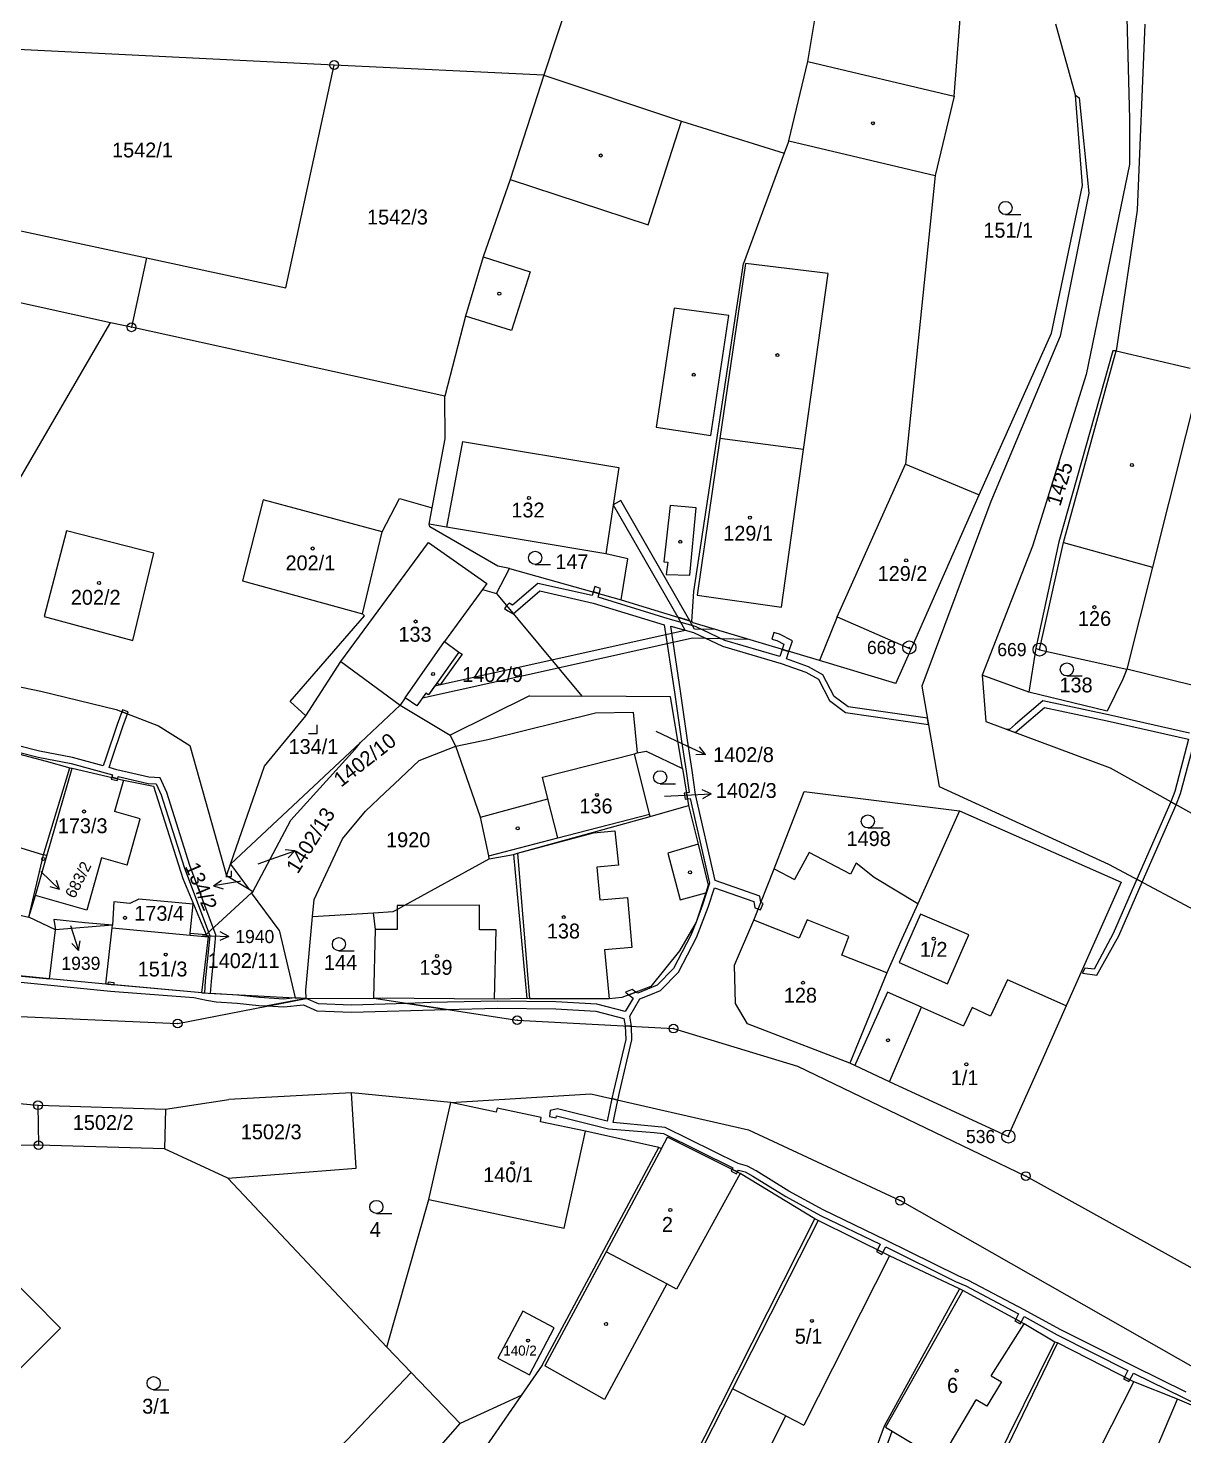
# Model space of a CAD drawing. Extents: x -820725 to -814908, y -1038210 to -1035296.
# Drawn here: x -817843 to -817710.8, y -1036977.1 to -1036816.1 of the extents above; entities that cross this region are included whole.
import ezdxf
from ezdxf.enums import TextEntityAlignment as Align

# ---------------------------------------------------------------- set-up
doc = ezdxf.new("R2010")
doc.units = 0
doc.header["$MEASUREMENT"] = 0
doc.linetypes.add('0_051C', pattern=[0])
for name, color, linetype in [('101', 1, 'CONTINUOUS'), ('1016', 1, 'CONTINUOUS'), ('1029', 1, 'CONTINUOUS'), ('105', 1, 'CONTINUOUS'), ('18', 1, 'CONTINUOUS'), ('21800', 1, 'CONTINUOUS'), ('21900', 1, 'CONTINUOUS'), ('21999', 1, 'CONTINUOUS'), ('23700', 1, 'CONTINUOUS'), ('304', 1, 'CONTINUOUS'), ('319', 1, 'CONTINUOUS'), ('402', 1, 'CONTINUOUS'), ('404', 1, 'CONTINUOUS')]:
    doc.layers.add(name, color=color, linetype=linetype)

# ---------------------------------------------------------------- blocks, each defined once
blk = doc.blocks.new('4_02$0')
at = {"layer": '404', "color": 255, "linetype": 'Continuous'}
blk.add_circle((-0.01, 0), 0.175, dxfattribs=at)
blk = doc.blocks.new('1029$1')
at = {"layer": '1029', "color": 6, "linetype": 'Continuous'}
for p, q in [((0, 3), (-0.5, 2)), ((0, 0), (0, 3)), ((0, 3), (0.5, 2))]:
    blk.add_line(p, q, dxfattribs=at)
blk = doc.blocks.new('3_04$3')
at = {"layer": '304', "color": 255, "linetype": 'Continuous'}
blk.add_line((0.01, 0), (1.76, 0), dxfattribs=at)
blk.add_circle((0.01, 0.75), 0.75, dxfattribs=at)
blk = doc.blocks.new('3_19$11')
at = {"layer": '319', "color": 255, "linetype": 'Continuous'}
for p, q in [((-1, 0), (0, 0)), ((0, 0), (0, 1))]:
    blk.add_line(p, q, dxfattribs=at)
blk = doc.blocks.new('1_01$12')
at = {"layer": '101', "color": 3, "linetype": 'Continuous'}
for radius in [0.75, 0.03]:
    blk.add_circle((0, 0), radius, dxfattribs=at)
blk = doc.blocks.new('1_05$13')
at = {"layer": '105', "color": 3, "linetype": 'Continuous'}
for radius in [0.5, 0.0303]:
    blk.add_circle((0, 0), radius, dxfattribs=at)

msp = doc.modelspace()

# ---------------------------------------------------------------- linework, layer by layer
at = {"layer": '1029', "color": 255, "linetype": 'Continuous'}
for p, q in [((-817771.25, -1036896.53), (-817768.28, -1036897.92)), ((-817770.26, -1036903.95), (-817767.91, -1036903.84)), ((-817816.74, -1036911.67), (-817815.36, -1036911.19)), ((-817818.76, -1036913.67), (-817818.87, -1036913.69))]:
    msp.add_line(p, q, dxfattribs=at)
at = {"layer": '21800', "color": 255, "linetype": 'Continuous'}
for p, q in [((-817772.1, -1036838.6), (-817768.3, -1036826.74)), ((-817756.02, -1036829.01), (-817739.27, -1036832.97)), ((-817787.9, -1036833.42), (-817772.1, -1036838.6)), ((-817790.98, -1036842.27), (-817785.61, -1036843.97)), ((-817760.97, -1036843.02), (-817763.9, -1036863.03)), ((-817751.53, -1036844.16), (-817760.97, -1036843.02)), ((-817785.61, -1036843.97), (-817787.74, -1036850.68)), ((-817754.35, -1036864.29), (-817751.53, -1036844.16)), ((-817787.74, -1036850.68), (-817793, -1036849.06)), ((-817769.13, -1036848.13), (-817771.19, -1036861.76)), ((-817762.9, -1036848.97), (-817769.13, -1036848.13)), ((-817764.93, -1036862.71), (-817762.9, -1036848.97)), ((-817724.62, -1036874.92), (-817718.58, -1036853)), ((-817708.78, -1036855.29), (-817714.43, -1036877.76)), ((-817771.19, -1036861.76), (-817764.93, -1036862.71)), ((-817793.36, -1036863.4), (-817795.18, -1036873.18)), ((-817793.36, -1036863.4), (-817775.48, -1036866.36)), ((-817763.9, -1036863.03), (-817766.53, -1036880.97)), ((-817754.35, -1036864.29), (-817763.9, -1036863.03)), ((-817756.88, -1036882.32), (-817754.35, -1036864.29)), ((-817775.48, -1036866.36), (-817776.96, -1036876.24)), ((-817816.17, -1036870.07), (-817818.52, -1036879.32)), ((-817802.56, -1036873.71), (-817816.17, -1036870.07)), ((-817769.6, -1036870.7), (-817770.34, -1036877.15)), ((-817766.62, -1036870.98), (-817769.6, -1036870.7)), ((-817767.34, -1036878.67), (-817766.62, -1036870.98)), ((-817807.29, -1036888.55), (-817797.24, -1036874.94)), ((-817797.24, -1036874.94), (-817790.57, -1036879.63)), ((-817727.36, -1036887.21), (-817724.62, -1036874.92)), ((-817724.62, -1036874.92), (-817714.43, -1036877.76)), ((-817770.34, -1036877.15), (-817769.88, -1036877.2)), ((-817769.88, -1036877.2), (-817770.04, -1036878.59)), ((-817770.04, -1036878.59), (-817767.34, -1036878.67)), ((-817714.43, -1036877.76), (-817717.37, -1036889.43)), ((-817818.52, -1036879.32), (-817804.79, -1036883.08)), ((-817790.57, -1036879.63), (-817791.08, -1036880.32)), ((-817766.53, -1036880.97), (-817756.88, -1036882.32)), ((-817750.49, -1036883.45), (-817742.04, -1036887.15)), ((-817799.91, -1036892.7), (-817795.4, -1036886.27)), ((-817793.76, -1036887.46), (-817796.3, -1036891.03)), ((-817784.22, -1036901.77), (-817773.69, -1036899.09)), ((-817840.91, -1036910.78), (-817838.02, -1036900.76)), ((-817832.14, -1036902.1), (-817833.16, -1036905.71)), ((-817783.59, -1036904.24), (-817784.22, -1036901.77)), ((-817791.29, -1036906.33), (-817783.59, -1036904.24)), ((-817782.45, -1036908.71), (-817783.59, -1036904.24)), ((-817830.25, -1036906.52), (-817833.16, -1036905.71)), ((-817831.71, -1036911.82), (-817830.25, -1036906.52)), ((-817782.45, -1036908.71), (-817771.95, -1036905.99)), ((-817790.35, -1036910.76), (-817782.45, -1036908.71)), ((-817787.05, -1036910.45), (-817778.36, -1036908.15)), ((-817778.36, -1036908.15), (-817775.92, -1036907.92)), ((-817775.92, -1036907.92), (-817775.52, -1036911.85)), ((-817787.05, -1036910.45), (-817785.69, -1036927.14)), ((-817766.38, -1036909.45), (-817769.85, -1036910.45)), ((-817769.85, -1036910.45), (-817768.45, -1036915.79)), ((-817834.64, -1036911.01), (-817836.32, -1036916.98)), ((-817831.71, -1036911.82), (-817834.64, -1036911.01)), ((-817775.52, -1036911.85), (-817777.99, -1036912.08)), ((-817777.99, -1036912.08), (-817777.64, -1036915.82)), ((-817836.32, -1036916.98), (-817842.22, -1036915.32)), ((-817777.64, -1036915.82), (-817774.5, -1036915.53)), ((-817774.5, -1036915.53), (-817773.99, -1036921.24)), ((-817768.45, -1036915.79), (-817765.53, -1036915.02)), ((-817800.84, -1036916.46), (-817800.84, -1036916.9)), ((-817800.04, -1036916.46), (-817800.84, -1036916.46)), ((-817800.84, -1036916.9), (-817800.84, -1036919.21)), ((-817791.4, -1036916.43), (-817800.04, -1036916.46)), ((-817791.4, -1036919.23), (-817791.4, -1036916.43)), ((-817754.85, -1036920.18), (-817760.03, -1036918.14)), ((-817753.94, -1036918.1), (-817754.85, -1036920.18)), ((-817749.15, -1036919.98), (-817753.94, -1036918.1)), ((-817834.15, -1036925.44), (-817833.42, -1036919.01)), ((-817800.84, -1036919.21), (-817803.32, -1036919.21)), ((-817789.52, -1036919.23), (-817791.4, -1036919.23)), ((-817789.69, -1036927.15), (-817789.52, -1036919.23)), ((-817749.96, -1036922.12), (-817749.15, -1036919.98)), ((-817773.99, -1036921.24), (-817777.11, -1036921.53)), ((-817777.11, -1036921.53), (-817776.58, -1036927.14)), ((-817744.83, -1036924.14), (-817749.96, -1036922.12)), ((-817731.01, -1036924.94), (-817732.94, -1036929.11)), ((-817724.3, -1036927.92), (-817731.01, -1036924.94)), ((-817744.74, -1036926.35), (-817748.38, -1036934.57)), ((-817740.83, -1036928.08), (-817744.74, -1036926.35)), ((-817744.49, -1036936.62), (-817740.83, -1036928.08)), ((-817740.83, -1036928.08), (-817736.04, -1036930.22)), ((-817735.07, -1036928.12), (-817736.04, -1036930.22)), ((-817732.94, -1036929.11), (-817735.07, -1036928.12)), ((-817748.38, -1036934.57), (-817748.47, -1036934.77)), ((-817781.71, -1036953.36), (-817779.3, -1036942.27)), ((-817770.61, -1036944.23), (-817776.94, -1036956.05)), ((-817761.58, -1036947.09), (-817768.87, -1036960.32)), ((-817797.19, -1036950.09), (-817781.71, -1036953.36)), ((-817752.68, -1036952.48), (-817762.47, -1036971.74)), ((-817776.94, -1036956.05), (-817783.93, -1036969.09)), ((-817769.97, -1036959.72), (-817776.94, -1036956.05)), ((-817744.52, -1036956.52), (-817754.29, -1036975.87)), ((-817769.97, -1036959.72), (-817777.11, -1036972.94)), ((-817768.87, -1036960.32), (-817769.97, -1036959.72)), ((-817736.12, -1036960.48), (-817744.95, -1036976.11)), ((-817732.87, -1036970.23), (-817729.12, -1036964.28)), ((-817725.3, -1036966.46), (-817733.73, -1036983.93)), ((-817777.11, -1036972.94), (-817783.93, -1036969.09)), ((-817732.87, -1036970.23), (-817731.7, -1036970.95)), ((-817762.47, -1036971.74), (-817767.31, -1036981.25)), ((-817756.37, -1036974.82), (-817762.47, -1036971.74)), ((-817731.7, -1036970.95), (-817733.38, -1036973.72)), ((-817720.35, -1036978.35), (-817716.55, -1036970.94)), ((-817738.69, -1036979.89), (-817734.59, -1036972.99)), ((-817733.38, -1036973.72), (-817734.59, -1036972.99)), ((-817761.27, -1036984.48), (-817756.37, -1036974.82)), ((-817756.37, -1036974.82), (-817754.29, -1036975.87)), ((-817749.86, -1036991.77), (-817744.19, -1036976.57)), ((-817744.95, -1036976.11), (-817744.19, -1036976.57)), ((-817744.19, -1036976.57), (-817738.69, -1036979.89))]:
    msp.add_line(p, q, dxfattribs=at)
at = {"layer": '21900', "color": 3, "linetype": 'Continuous'}
for p, q in [((-817765.24, -1036764.76), (-817784.07, -1036821.5)), ((-817737.12, -1036823.89), (-817735.41, -1036802.05)), ((-817753.87, -1036819.93), (-817751.72, -1036807.37)), ((-817723.23, -1036823.76), (-817725.49, -1036815.64)), ((-817717.36, -1036814.91), (-817717.06, -1036826.49)), ((-817715.28, -1036815.66), (-817716.17, -1036836.93)), ((-817808.05, -1036820.32), (-817848.52, -1036818.33)), ((-817813.57, -1036845.82), (-817808.05, -1036820.32)), ((-817784.07, -1036821.5), (-817808.05, -1036820.32)), ((-817756.02, -1036829.01), (-817753.87, -1036819.93)), ((-817753.87, -1036819.93), (-817737.12, -1036823.89)), ((-817784.07, -1036821.5), (-817787.9, -1036833.42)), ((-817784.07, -1036821.5), (-817768.3, -1036826.74)), ((-817722.44, -1036834.11), (-817723.23, -1036823.76)), ((-817723.23, -1036823.76), (-817722.82, -1036824.07)), ((-817737.12, -1036823.89), (-817739.27, -1036832.97)), ((-817722.82, -1036824.07), (-817721.7, -1036834.97)), ((-817768.3, -1036826.74), (-817756.54, -1036830.42)), ((-817717.06, -1036826.49), (-817717.05, -1036831.69)), ((-817756.02, -1036829.01), (-817756.54, -1036830.42)), ((-817756.54, -1036830.42), (-817761.2, -1036843.03)), ((-817717.05, -1036831.69), (-817722, -1036855.73)), ((-817787.9, -1036833.42), (-817790.98, -1036842.27)), ((-817739.27, -1036832.97), (-817742.68, -1036865.99)), ((-817725.97, -1036851), (-817722.44, -1036834.11)), ((-817721.7, -1036834.97), (-817724.98, -1036851.35)), ((-817716.17, -1036836.93), (-817718.58, -1036853)), ((-817847.02, -1036838.6), (-817829.49, -1036842.39)), ((-817829.49, -1036842.39), (-817831.22, -1036850.32)), ((-817829.49, -1036842.39), (-817813.57, -1036845.82)), ((-817790.98, -1036842.27), (-817793, -1036849.06)), ((-817766.88, -1036880.55), (-817761.2, -1036843.03)), ((-817833.63, -1036849.79), (-817848.29, -1036846.57)), ((-817793, -1036849.06), (-817795.37, -1036858.2)), ((-817856.36, -1036888.84), (-817833.71, -1036849.92)), ((-817833.71, -1036849.92), (-817833.63, -1036849.79)), ((-817831.22, -1036850.32), (-817833.63, -1036849.79)), ((-817795.37, -1036858.2), (-817831.22, -1036850.32)), ((-817734.24, -1036869.47), (-817725.97, -1036851)), ((-817724.98, -1036851.35), (-817732.9, -1036870.26)), ((-817718.96, -1036853), (-817725.13, -1036874.84)), ((-817718.58, -1036853), (-817718.96, -1036853)), ((-817718.58, -1036853), (-817710.12, -1036854.98)), ((-817722, -1036855.73), (-817728.15, -1036875.36)), ((-817795.33, -1036863.08), (-817795.37, -1036858.2)), ((-817796.82, -1036870.97), (-817795.33, -1036863.08)), ((-817750.49, -1036883.45), (-817742.68, -1036865.99)), ((-817742.68, -1036865.99), (-817734.24, -1036869.47)), ((-817802.56, -1036873.71), (-817800.57, -1036869.89)), ((-817800.57, -1036869.89), (-817796.82, -1036870.97)), ((-817742.04, -1036887.15), (-817734.24, -1036869.47)), ((-817732.9, -1036870.26), (-817740.8, -1036891.37)), ((-817797.16, -1036872.85), (-817796.82, -1036870.97)), ((-817838.66, -1036873.61), (-817841.23, -1036883.4)), ((-817828.68, -1036876.16), (-817838.66, -1036873.61)), ((-817804.79, -1036883.08), (-817802.56, -1036873.71)), ((-817795.18, -1036873.18), (-817797.16, -1036872.85)), ((-817797.08, -1036873.13), (-817797.16, -1036872.85)), ((-817789.33, -1036877.63), (-817797.08, -1036873.13)), ((-817776.96, -1036876.24), (-817795.18, -1036873.18)), ((-817728.15, -1036875.36), (-817733.9, -1036890.12)), ((-817725.13, -1036874.84), (-817727.75, -1036887.02)), ((-817831.08, -1036886.15), (-817828.68, -1036876.16)), ((-817774.46, -1036876.79), (-817776.96, -1036876.24)), ((-817775.19, -1036881.5), (-817774.46, -1036876.79)), ((-817789.48, -1036880.78), (-817787.98, -1036877.89)), ((-817787.98, -1036877.89), (-817789.33, -1036877.63)), ((-817787.98, -1036877.89), (-817775.19, -1036881.5)), ((-817791.08, -1036880.32), (-817795.4, -1036886.27)), ((-817791.08, -1036880.32), (-817789.48, -1036880.78)), ((-817789.48, -1036880.78), (-817779.71, -1036892.52)), ((-817775.19, -1036881.5), (-817767.11, -1036883.98)), ((-817767.11, -1036883.98), (-817766.88, -1036880.55)), ((-817841.23, -1036883.4), (-817831.08, -1036886.15)), ((-817813.06, -1036893.13), (-817804.55, -1036883.32)), ((-817804.55, -1036883.32), (-817804.79, -1036883.08)), ((-817767.11, -1036883.98), (-817766.98, -1036884.14)), ((-817752.5, -1036888.43), (-817766.98, -1036884.14)), ((-817750.49, -1036883.45), (-817752.5, -1036888.43)), ((-817795.4, -1036886.27), (-817793.76, -1036887.46)), ((-817793.41, -1036887.72), (-817795.92, -1036891.23)), ((-817793.76, -1036887.46), (-817793.41, -1036887.72)), ((-817743.77, -1036891.06), (-817742.04, -1036887.15)), ((-817727.75, -1036887.02), (-817728.56, -1036892.06)), ((-817727.75, -1036887.02), (-817727.36, -1036887.21)), ((-817727.36, -1036887.21), (-817717.37, -1036889.43)), ((-817856.36, -1036888.84), (-817841.59, -1036891.94)), ((-817811.27, -1036894.76), (-817807.29, -1036888.55)), ((-817807.29, -1036888.55), (-817800.48, -1036893.52)), ((-817743.77, -1036891.06), (-817752.5, -1036888.43)), ((-817717.37, -1036889.43), (-817717.82, -1036890.58)), ((-817701.34, -1036893.36), (-817717.37, -1036889.43)), ((-817796.3, -1036891.03), (-817797.26, -1036892.37)), ((-817795.92, -1036891.23), (-817796.3, -1036891.03)), ((-817740.8, -1036891.37), (-817738.83, -1036902.85)), ((-817728.56, -1036892.06), (-817733.9, -1036890.12)), ((-817733.9, -1036890.12), (-817733.5, -1036895.42)), ((-817717.82, -1036890.58), (-817719.6, -1036894.23)), ((-817841.59, -1036891.94), (-817832.97, -1036894.04)), ((-817799.91, -1036892.7), (-817800.48, -1036893.52)), ((-817798.58, -1036893.63), (-817799.91, -1036892.7)), ((-817797.55, -1036892.16), (-817798.58, -1036893.63)), ((-817797.26, -1036892.37), (-817797.55, -1036892.16)), ((-817785.69, -1036892.48), (-817794.78, -1036896.96)), ((-817785.69, -1036892.48), (-817779.71, -1036892.52)), ((-817769.57, -1036892.6), (-817779.71, -1036892.52)), ((-817768.2, -1036900.8), (-817769.57, -1036892.6)), ((-817719.6, -1036894.23), (-817728.56, -1036892.06)), ((-817832.97, -1036894.04), (-817828.15, -1036895.91)), ((-817811.27, -1036894.76), (-817813.06, -1036893.13)), ((-817800.48, -1036893.52), (-817805.03, -1036897.79)), ((-817800.48, -1036893.52), (-817794.78, -1036896.96)), ((-817790.46, -1036897.48), (-817778.15, -1036894.4)), ((-817778.15, -1036894.4), (-817773.85, -1036894.35)), ((-817773.85, -1036894.35), (-817773.39, -1036898.99)), ((-817828.15, -1036895.91), (-817824.54, -1036898.16)), ((-817816.01, -1036900.51), (-817811.27, -1036894.76)), ((-817733.5, -1036895.42), (-817719.28, -1036900.72)), ((-817805.03, -1036897.79), (-817819.89, -1036911.73)), ((-817794.12, -1036898.21), (-817794.78, -1036896.96)), ((-817794.12, -1036898.21), (-817790.46, -1036897.48)), ((-817845.46, -1036898.78), (-817840.97, -1036899.94)), ((-817824.54, -1036898.16), (-817820.35, -1036913.07)), ((-817798.3, -1036899.85), (-817794.12, -1036898.21)), ((-817791.29, -1036906.33), (-817794.12, -1036898.21)), ((-817773.69, -1036899.09), (-817773.39, -1036898.99)), ((-817771.95, -1036905.99), (-817773.69, -1036899.09)), ((-817773.39, -1036898.99), (-817772.33, -1036898.8)), ((-817772.33, -1036898.8), (-817768.2, -1036900.8)), ((-817841.23, -1036910.38), (-817838.29, -1036900.7)), ((-817840.97, -1036899.94), (-817838.29, -1036900.7)), ((-817838.29, -1036900.7), (-817838.02, -1036900.76)), ((-817838.02, -1036900.76), (-817832.14, -1036902.1)), ((-817819.89, -1036911.73), (-817816.01, -1036900.51)), ((-817801.15, -1036902.53), (-817798.3, -1036899.85)), ((-817768.2, -1036900.8), (-817767.5, -1036905.02)), ((-817719.28, -1036900.72), (-817706.27, -1036907.95)), ((-817832.14, -1036902.1), (-817828.7, -1036902.82)), ((-817802.19, -1036903.51), (-817801.15, -1036902.53)), ((-817828.7, -1036902.82), (-817825.35, -1036913.37)), ((-817804.46, -1036905.65), (-817802.19, -1036903.51)), ((-817756.51, -1036909.19), (-817754.26, -1036903.42)), ((-817754.26, -1036903.42), (-817736.5, -1036905.62)), ((-817738.83, -1036902.85), (-817719.45, -1036911.71)), ((-817807.1, -1036908.83), (-817804.46, -1036905.65)), ((-817771.9, -1036906.29), (-817767.5, -1036905.02)), ((-817767.5, -1036905.02), (-817766.38, -1036909.45)), ((-817736.5, -1036905.62), (-817741.27, -1036916.25)), ((-817736.5, -1036905.62), (-817718.02, -1036913.77)), ((-817790.35, -1036910.76), (-817791.29, -1036906.33)), ((-817787.05, -1036910.45), (-817771.9, -1036906.29)), ((-817771.9, -1036906.29), (-817771.95, -1036905.99)), ((-817810.32, -1036915.78), (-817807.1, -1036908.83)), ((-817757.71, -1036912.25), (-817756.51, -1036909.19)), ((-817844.38, -1036909.69), (-817841.29, -1036910.65)), ((-817842.97, -1036917.79), (-817841.29, -1036910.65)), ((-817842.22, -1036915.32), (-817840.91, -1036910.78)), ((-817841.29, -1036910.65), (-817841.23, -1036910.38)), ((-817840.99, -1036910.75), (-817841.29, -1036910.65)), ((-817840.91, -1036910.78), (-817840.99, -1036910.75)), ((-817790.32, -1036911.13), (-817790.35, -1036910.76)), ((-817790.32, -1036911.13), (-817787.52, -1036910.63)), ((-817787.52, -1036910.63), (-817787.05, -1036910.45)), ((-817787.52, -1036910.63), (-817785.99, -1036927.1)), ((-817766.38, -1036909.45), (-817765.25, -1036914.14)), ((-817753.69, -1036910.38), (-817755.38, -1036913.49)), ((-817748.98, -1036912.85), (-817753.69, -1036910.38)), ((-817820.35, -1036913.07), (-817819.89, -1036911.73)), ((-817819.89, -1036911.73), (-817817.77, -1036914.61)), ((-817800.04, -1036916.46), (-817790.32, -1036911.13)), ((-817760.03, -1036918.14), (-817757.71, -1036912.25)), ((-817757.71, -1036912.25), (-817755.38, -1036913.49)), ((-817748.33, -1036911.61), (-817748.98, -1036912.85)), ((-817746.27, -1036913.26), (-817748.33, -1036911.61)), ((-817719.45, -1036911.71), (-817701.45, -1036921.33)), ((-817825.35, -1036913.37), (-817822.67, -1036919.75)), ((-817817.77, -1036914.61), (-817820.35, -1036913.07)), ((-817741.27, -1036916.25), (-817746.27, -1036913.26)), ((-817718.02, -1036913.77), (-817724.3, -1036927.92)), ((-817842.97, -1036917.79), (-817842.22, -1036915.32)), ((-817822.67, -1036919.75), (-817817.48, -1036915)), ((-817817.33, -1036914.87), (-817817.77, -1036914.61)), ((-817817.48, -1036915), (-817817.33, -1036914.87)), ((-817814.32, -1036919.29), (-817817.48, -1036915)), ((-817765.53, -1036915.02), (-817766.61, -1036918.36)), ((-817765.25, -1036914.14), (-817765.53, -1036915.02)), ((-817846.35, -1036917.01), (-817842.97, -1036917.79)), ((-817810.5, -1036917.72), (-817810.32, -1036915.78)), ((-817803.54, -1036917.28), (-817801.28, -1036917.14)), ((-817801.28, -1036917.14), (-817800.84, -1036916.9)), ((-817800.84, -1036916.9), (-817800.04, -1036916.46)), ((-817741.27, -1036916.25), (-817743.09, -1036920.27)), ((-817839.91, -1036919.22), (-817842.97, -1036917.79)), ((-817836.58, -1036918.42), (-817840.11, -1036918.04)), ((-817840.11, -1036918.04), (-817839.91, -1036919.22)), ((-817833.39, -1036918.71), (-817839.91, -1036919.22)), ((-817833.39, -1036918.71), (-817836.58, -1036918.42)), ((-817833.42, -1036919.01), (-817833.39, -1036918.71)), ((-817811.27, -1036926.12), (-817810.5, -1036917.72)), ((-817810.5, -1036917.72), (-817803.54, -1036917.28)), ((-817803.32, -1036919.21), (-817803.54, -1036917.28)), ((-817766.61, -1036918.36), (-817768.52, -1036921.64)), ((-817762.24, -1036923.26), (-817760.03, -1036918.14)), ((-817740.97, -1036917.44), (-817743.4, -1036922.97)), ((-817735.42, -1036919.82), (-817740.97, -1036917.44)), ((-817840.61, -1036924.85), (-817839.91, -1036919.22)), ((-817833.42, -1036919.01), (-817824.52, -1036919.84)), ((-817824.52, -1036919.84), (-817824.5, -1036919.62)), ((-817824.52, -1036919.84), (-817822.41, -1036920.04)), ((-817824.5, -1036919.62), (-817822.67, -1036919.75)), ((-817823.18, -1036926.45), (-817822.41, -1036920.04)), ((-817822.67, -1036919.75), (-817822.41, -1036920.04)), ((-817814.32, -1036919.29), (-817812.51, -1036927)), ((-817803.49, -1036927.06), (-817803.32, -1036919.21)), ((-817743.09, -1036920.27), (-817744.83, -1036924.14)), ((-817737.88, -1036925.4), (-817735.42, -1036919.82)), ((-817768.52, -1036921.64), (-817771.83, -1036925.73)), ((-817858.92, -1036923.05), (-817840.61, -1036924.85)), ((-817762.11, -1036927.65), (-817762.24, -1036923.26)), ((-817743.4, -1036922.97), (-817737.88, -1036925.4)), ((-817834.15, -1036925.44), (-817840.61, -1036924.85)), ((-817744.83, -1036924.14), (-817749.05, -1036934.5)), ((-817823.18, -1036926.45), (-817834.15, -1036925.44)), ((-817823.18, -1036926.45), (-817812.51, -1036927)), ((-817811.26, -1036927.07), (-817811.27, -1036926.12)), ((-817771.83, -1036925.73), (-817775.14, -1036926.99)), ((-817864.38, -1036928.28), (-817825.94, -1036929.94)), ((-817825.94, -1036929.94), (-817811.26, -1036927.07)), ((-817812.51, -1036927), (-817811.26, -1036927.07)), ((-817811.26, -1036927.07), (-817803.49, -1036927.06)), ((-817803.49, -1036927.06), (-817787.1, -1036929.56)), ((-817789.69, -1036927.15), (-817803.49, -1036927.06)), ((-817785.99, -1036927.1), (-817789.69, -1036927.15)), ((-817785.69, -1036927.14), (-817785.99, -1036927.1)), ((-817776.58, -1036927.14), (-817785.69, -1036927.14)), ((-817775.14, -1036926.99), (-817776.58, -1036927.14)), ((-817760.74, -1036929.98), (-817762.11, -1036927.65)), ((-817724.3, -1036927.92), (-817727.1, -1036934.23)), ((-817787.1, -1036929.56), (-817769.22, -1036930.53)), ((-817749.05, -1036934.5), (-817760.74, -1036929.98)), ((-817769.22, -1036930.53), (-817755.03, -1036934.81)), ((-817755.03, -1036934.81), (-817728.9, -1036947.4)), ((-817748.47, -1036934.77), (-817749.05, -1036934.5)), ((-817744.49, -1036936.62), (-817748.47, -1036934.77)), ((-817727.1, -1036934.23), (-817730.97, -1036942.89)), ((-817806.06, -1036937.88), (-817820.09, -1036938.64)), ((-817805.54, -1036946.51), (-817806.06, -1036937.88)), ((-817794.69, -1036939), (-817806.06, -1036937.88)), ((-817794.69, -1036939), (-817778.69, -1036937.99)), ((-817778.69, -1036937.99), (-817760.64, -1036942.11)), ((-817730.97, -1036942.89), (-817744.49, -1036936.62)), ((-817851.38, -1036938.4), (-817841.92, -1036939.3)), ((-817841.92, -1036939.3), (-817827.33, -1036939.76)), ((-817841.92, -1036939.3), (-817841.87, -1036943.86)), ((-817827.33, -1036939.76), (-817827.43, -1036944.27)), ((-817827.33, -1036939.76), (-817820.09, -1036938.64)), ((-817797.19, -1036950.09), (-817794.69, -1036939)), ((-817789.5, -1036940.1), (-817794.69, -1036939)), ((-817789.39, -1036939.62), (-817789.5, -1036940.1)), ((-817784.34, -1036940.69), (-817789.39, -1036939.62)), ((-817784.45, -1036941.18), (-817784.34, -1036940.69)), ((-817779.3, -1036942.27), (-817784.45, -1036941.18)), ((-817770.89, -1036944.14), (-817779.3, -1036942.27)), ((-817770.61, -1036944.23), (-817769.91, -1036942.93)), ((-817761.58, -1036947.09), (-817769.91, -1036942.93)), ((-817760.64, -1036942.11), (-817743.3, -1036950.21)), ((-817842.31, -1036943.85), (-817861.93, -1036944.03)), ((-817841.87, -1036943.86), (-817842.31, -1036943.85)), ((-817827.43, -1036944.27), (-817841.87, -1036943.86)), ((-817820.19, -1036947.62), (-817827.43, -1036944.27)), ((-817784.26, -1036969.04), (-817770.89, -1036944.14)), ((-817770.89, -1036944.14), (-817770.61, -1036944.23)), ((-817820.19, -1036947.62), (-817805.54, -1036946.51)), ((-817802.01, -1036966.95), (-817820.19, -1036947.62)), ((-817753.04, -1036952.3), (-817761.58, -1036947.09)), ((-817678.32, -1036975.49), (-817728.9, -1036947.4)), ((-817802.01, -1036966.95), (-817797.19, -1036950.09)), ((-817663.4, -1036995.61), (-817743.3, -1036950.21)), ((-817767.56, -1036981), (-817753.04, -1036952.3)), ((-817752.68, -1036952.48), (-817753.04, -1036952.3)), ((-817744.52, -1036956.52), (-817752.68, -1036952.48)), ((-817736.49, -1036960.28), (-817744.52, -1036956.52)), ((-817839.33, -1036964.8), (-817845.84, -1036958.24)), ((-817736.49, -1036960.28), (-817745.13, -1036976.01)), ((-817736.12, -1036960.48), (-817736.49, -1036960.28)), ((-817729.12, -1036964.28), (-817736.12, -1036960.48)), ((-817786.46, -1036962.84), (-817789.32, -1036968.21)), ((-817782.86, -1036964.77), (-817786.46, -1036962.84)), ((-817846.12, -1036971.59), (-817839.33, -1036964.8)), ((-817785.71, -1036970.15), (-817782.86, -1036964.77)), ((-817725.58, -1036966.4), (-817729.12, -1036964.28)), ((-817799.23, -1036969.86), (-817802.01, -1036966.95)), ((-817748.87, -1037013.24), (-817725.58, -1036966.4)), ((-817725.3, -1036966.46), (-817725.58, -1036966.4)), ((-817716.55, -1036970.94), (-817725.3, -1036966.46)), ((-817789.32, -1036968.21), (-817785.71, -1036970.15)), ((-817799.23, -1036969.86), (-817822.74, -1036994.58)), ((-817793.64, -1036975.71), (-817799.23, -1036969.86)), ((-817784.26, -1036969.04), (-817786.65, -1036972.49)), ((-817711.55, -1036972.9), (-817716.55, -1036970.94)), ((-817786.65, -1036972.49), (-817793.64, -1036975.71)), ((-817786.65, -1036972.49), (-817791.08, -1036978.9)), ((-817723.57, -1037001.28), (-817711.55, -1036972.9)), ((-817696.51, -1036979.49), (-817711.55, -1036972.9)), ((-817805.54, -1036989.24), (-817793.64, -1036975.71)), ((-817745.13, -1036976.01), (-817752.22, -1036995.22))]:
    msp.add_line(p, q, dxfattribs=at)
msp.add_lwpolyline([(-817824.5, -1036919.62), (-817824.17, -1036916.29), (-817830.38, -1036915.73), (-817831.4, -1036916.21), (-817833.26, -1036916.03), (-817833.39, -1036918.71)], dxfattribs=at)
at = {"layer": '21999', "color": 3, "linetype": 'Continuous'}
for p, q in [((-817805.65, -1036898.58), (-817805.03, -1036897.79)), ((-817813.01, -1036906.68), (-817805.65, -1036898.58)), ((-817817.33, -1036914.87), (-817813.01, -1036906.68))]:
    msp.add_line(p, q, dxfattribs=at)
at = {"layer": '23700', "color": 255, "linetype": '0_051C'}
for points in [[(-817768.74, -1036883.48), (-817767.34, -1036883.91), (-817775.26, -1036870.13), (-817776.12, -1036870.63), (-817768.74, -1036883.48)], [(-817740.17, -1036895.03), (-817749.25, -1036893.73), (-817750.82, -1036892.54), (-817752.12, -1036890.08), (-817753.77, -1036889.14), (-817756.29, -1036888.23), (-817756.02, -1036887.39), (-817756.78, -1036887.16), (-817757.05, -1036887.98), (-817763.36, -1036886.13), (-817766.7, -1036884.55), (-817769.84, -1036883.65), (-817777.85, -1036881.19), (-817777.72, -1036880.78), (-817778.4, -1036880.59), (-817778.53, -1036881.01), (-817784.72, -1036879.62), (-817787.64, -1036882.11), (-817788.02, -1036881.88), (-817788.31, -1036882.19), (-817788.57, -1036882.48), (-817788.16, -1036882.73), (-817787.56, -1036883.09), (-817784.5, -1036880.48), (-817778.42, -1036881.86), (-817770.27, -1036884.35), (-817769.11, -1036892.05), (-817768.32, -1036897.64), (-817767.78, -1036901.1), (-817767.43, -1036903.53), (-817767.74, -1036903.57), (-817767.63, -1036904.26), (-817767.3, -1036904.21), (-817765.11, -1036913.91), (-817765.91, -1036916.39), (-817766.61, -1036918.36), (-817767.23, -1036919.84), (-817769.21, -1036923.64), (-817771.09, -1036925.58), (-817773.3, -1036926.47), (-817773.54, -1036926.38), (-817774.31, -1036926.67), (-817773.83, -1036927.04), (-817774.73, -1036928.58), (-817778, -1036927.73), (-817782.67, -1036927.48), (-817789.35, -1036927.41), (-817796.97, -1036927.56), (-817799.63, -1036927.65), (-817795.19, -1036928.33), (-817789.35, -1036928.21), (-817782.69, -1036928.28), (-817778.12, -1036928.53), (-817774.89, -1036929.37), (-817774.75, -1036930.23), (-817774.03, -1036930.27), (-817774.22, -1036929.1), (-817773.08, -1036927.13), (-817771.81, -1036926.63), (-817770.69, -1036926.18), (-817768.63, -1036924.06), (-817766.59, -1036920.12), (-817765.25, -1036916.63), (-817764.54, -1036914.43), (-817760.04, -1036916), (-817759.9, -1036916.73), (-817759.25, -1036916.96), (-817758.95, -1036916.22), (-817759.23, -1036916.12), (-817759.34, -1036915.4), (-817764.46, -1036913.61), (-817766.69, -1036903.76), (-817767.08, -1036901), (-817767.62, -1036897.54), (-817768.41, -1036891.95), (-817769.53, -1036884.51), (-817766.94, -1036885.21), (-817763.6, -1036886.79), (-817756.89, -1036888.76), (-817754.07, -1036889.78), (-817752.64, -1036890.58), (-817751.36, -1036893), (-817749.53, -1036894.39), (-817740.05, -1036895.76), (-817740.17, -1036895.03)], [(-817777.56, -1036880.18), (-817778.22, -1036879.96), (-817778.4, -1036880.59), (-817777.72, -1036880.78), (-817777.56, -1036880.18)], [(-817782.43, -1036889.25), (-817767.05, -1036885.83), (-817760.73, -1036885.99), (-817764.42, -1036884.9), (-817766.81, -1036884.84), (-817767.34, -1036883.91), (-817768.74, -1036883.48), (-817767.87, -1036884.99), (-817783.15, -1036888.39), (-817796.55, -1036891.37), (-817797.26, -1036892.37), (-817797.55, -1036892.16), (-817797.93, -1036892.71), (-817782.43, -1036889.25)], [(-817755.61, -1036886.17), (-817757.1, -1036885.41), (-817757.75, -1036885.23), (-817757.98, -1036885.99), (-817757.4, -1036886.15), (-817756.59, -1036886.57), (-817756.78, -1036887.16), (-817756.02, -1036887.39), (-817755.61, -1036886.17)], [(-817832.24, -1036894.06), (-817832.33, -1036894.29), (-817831.68, -1036894.54), (-817831.59, -1036894.31), (-817832.24, -1036894.06)], [(-817832.87, -1036902.17), (-817832.8, -1036901.95), (-817833.49, -1036901.79), (-817833.55, -1036902.01), (-817832.87, -1036902.17)], [(-817767.88, -1036904.3), (-817767.63, -1036904.26), (-817767.74, -1036903.57), (-817768.01, -1036903.61), (-817767.88, -1036904.3)], [(-817711.73, -1036904.92), (-817712.34, -1036904.58), (-817716.21, -1036913.44), (-817715.59, -1036913.77), (-817711.73, -1036904.92)], [(-817718.27, -1036919.93), (-817715.59, -1036913.77), (-817716.21, -1036913.44), (-817718.91, -1036919.65), (-817721.11, -1036923.75), (-817722.18, -1036923.61), (-817722.43, -1036924.18), (-817720.78, -1036924.41), (-817718.27, -1036919.93)], [(-817833.2, -1036925.3), (-817833.89, -1036925.23), (-817833.92, -1036925.46), (-817833.22, -1036925.53), (-817833.2, -1036925.3)], [(-817774.71, -1036926.36), (-817774.31, -1036926.67), (-817773.54, -1036926.38), (-817773.96, -1036926.06), (-817774.71, -1036926.36)], [(-817806.04, -1036928.66), (-817795.19, -1036928.33), (-817799.63, -1036927.65), (-817806.04, -1036927.86), (-817809.84, -1036927.71), (-817811.26, -1036927.07), (-817815.69, -1036927.94), (-817813.79, -1036928.05), (-817811.56, -1036927.83), (-817810.02, -1036928.51), (-817806.04, -1036928.66)], [(-817775.39, -1036937.83), (-817773.99, -1036931.83), (-817774.03, -1036930.27), (-817774.75, -1036930.23), (-817774.69, -1036931.77), (-817776.07, -1036937.67), (-817776.26, -1036938.54), (-817775.58, -1036938.7), (-817775.39, -1036937.83)], [(-817762.02, -1036947.13), (-817761.9, -1036946.93), (-817762.53, -1036946.62), (-817762.64, -1036946.82), (-817762.02, -1036947.13)], [(-817745.38, -1036956.35), (-817745.27, -1036956.15), (-817745.9, -1036955.84), (-817746, -1036956.04), (-817745.38, -1036956.35)], [(-817729.57, -1036964.3), (-817729.46, -1036964.1), (-817730.07, -1036963.76), (-817730.18, -1036963.97), (-817729.57, -1036964.3)], [(-817717.12, -1036970.91), (-817717.01, -1036970.7), (-817717.63, -1036970.38), (-817717.74, -1036970.59), (-817717.12, -1036970.91)]]:
    msp.add_lwpolyline(points, close=True, dxfattribs=at)
for points in [[(-817710.17, -1036896.73), (-817719.45, -1036894.65), (-817726.95, -1036893.05), (-817730.11, -1036895.71), (-817730.78, -1036896.33), (-817731.16, -1036896.29), (-817730.12, -1036896.68), (-817729.65, -1036896.23), (-817726.77, -1036893.81), (-817719.59, -1036895.33), (-817710.32, -1036897.41), (-817711.87, -1036903.42), (-817712.34, -1036904.58), (-817711.73, -1036904.92), (-817711.21, -1036903.64), (-817709.51, -1036897.28)], [(-817844.66, -1036925.16), (-817833.64, -1036926.26), (-817824.11, -1036926.98), (-817822.64, -1036927.28), (-817821.52, -1036927.46), (-817819.15, -1036927.62), (-817816.67, -1036927.88), (-817815.69, -1036927.94), (-817811.26, -1036927.07), (-817812.51, -1036927), (-817813.81, -1036927.15), (-817816.59, -1036926.98), (-817819.07, -1036926.72), (-817822.19, -1036926.5), (-817822.08, -1036925.14), (-817821.81, -1036922.39), (-817821.56, -1036919.82), (-817821.87, -1036919.01), (-817824.54, -1036911.86), (-817827.18, -1036903.54), (-817827.93, -1036901.84), (-817829.23, -1036901.78), (-817832.89, -1036900.92), (-817833.77, -1036900.68), (-817833.51, -1036899.82), (-817832.22, -1036895.99), (-817831.68, -1036894.54), (-817832.33, -1036894.29), (-817832.88, -1036895.75), (-817834.17, -1036899.6), (-817834.45, -1036900.49), (-817837.97, -1036899.52), (-817841.73, -1036898.79), (-817854.27, -1036895.62)], [(-817854.47, -1036896.3), (-817841.89, -1036899.47), (-817838.13, -1036900.2), (-817833.41, -1036901.5), (-817833.49, -1036901.79), (-817832.8, -1036901.95), (-817832.73, -1036901.68), (-817829.33, -1036902.48), (-817828.39, -1036902.52), (-817827.84, -1036903.78), (-817825.2, -1036912.08), (-817822.42, -1036919.52), (-817822.28, -1036919.92), (-817822.78, -1036925.08), (-817822.89, -1036926.46), (-817823.18, -1036926.45), (-817833.22, -1036925.53), (-817833.92, -1036925.46), (-817834.15, -1036925.44), (-817840.61, -1036924.85), (-817846.4, -1036924.28)], [(-817710.58, -1036972.12), (-817716.61, -1036969.15), (-817725, -1036964.95), (-817729.09, -1036962.68), (-817735.49, -1036959.33), (-817736.64, -1036958.8), (-817744.93, -1036954.72), (-817752.09, -1036951.27), (-817756.01, -1036949.13), (-817759.78, -1036946.81), (-817760.76, -1036946.26), (-817761.83, -1036945.97), (-817770.16, -1036941.86), (-817771.34, -1036941.71), (-817776.13, -1036941.28), (-817775.58, -1036938.7), (-817776.26, -1036938.54), (-817776.82, -1036941.11), (-817782.49, -1036939.7), (-817783.33, -1036939.91), (-817783.42, -1036940.57), (-817782.64, -1036940.73), (-817782.6, -1036940.49), (-817776.66, -1036941.98), (-817771.42, -1036942.41), (-817770.36, -1036942.54), (-817762.44, -1036946.45), (-817762.53, -1036946.62), (-817761.9, -1036946.93), (-817761.78, -1036946.71), (-817761.02, -1036946.92), (-817760.14, -1036947.41), (-817756.37, -1036949.73), (-817752.41, -1036951.89), (-817745.56, -1036955.19), (-817745.9, -1036955.84), (-817745.27, -1036956.15), (-817744.93, -1036955.5), (-817736.94, -1036959.44), (-817735.79, -1036959.95), (-817729.74, -1036963.14), (-817730.07, -1036963.76), (-817729.46, -1036964.1), (-817729.12, -1036963.47), (-817725.32, -1036965.57), (-817717.24, -1036969.62), (-817717.63, -1036970.38), (-817717.01, -1036970.7), (-817716.61, -1036969.93), (-817710.9, -1036972.74), (-817703.25, -1036976.54)]]:
    msp.add_lwpolyline(points, dxfattribs=at)

# ---------------------------------------------------------------- block references
at = {"layer": '101', "color": 0, "linetype": 'ByBlock'}
for p in [(-817742.24, -1036886.94), (-817727.33, -1036887.18), (-817730.91, -1036942.88)]:
    msp.add_blockref('1_01$12', p, dxfattribs=at)
at = {"layer": '1029', "color": 0, "linetype": 'ByBlock'}
for p, rotation in [((-817768.28, -1036897.92), 245), ((-817767.91, -1036903.84), 273.0000000000001), ((-817815.36, -1036911.19), 289), ((-817841.6, -1036912.55), 226), ((-817818.87, -1036913.69), 100), ((-817838.2, -1036918.75), 198), ((-817823.1, -1036919.89), 267.9999999999999)]:
    msp.add_blockref('1029$1', p, dxfattribs=dict(at, rotation=rotation))
at = {"layer": '105', "color": 0, "linetype": 'ByBlock'}
for p in [(-817808.05, -1036820.32), (-817831.22, -1036850.32), (-817825.94, -1036929.94), (-817787.1, -1036929.56), (-817769.22, -1036930.53), (-817841.92, -1036939.3), (-817841.87, -1036943.86), (-817728.9, -1036947.4), (-817743.3, -1036950.21)]:
    msp.add_blockref('1_05$13', p, dxfattribs=at)
at = {"layer": '304', "color": 0, "linetype": 'ByBlock'}
for p in [(-817731.25, -1036837.42), (-817785.05, -1036877.44), (-817724.23, -1036890.2), (-817770.76, -1036902.53), (-817747, -1036907.58), (-817807.5, -1036921.63), (-817803.22, -1036951.68), (-817828.7, -1036971.83)]:
    msp.add_blockref('3_04$3', p, dxfattribs=at)
at = {"layer": '319', "color": 0, "linetype": 'ByBlock'}
msp.add_blockref('3_19$11', (-817809.99, -1036896.79), dxfattribs=at)
at = {"layer": '319', "color": 0, "linetype": 'ByBlock', "xscale": 0.67, "yscale": 0.67, "zscale": 0.67}
msp.add_blockref('3_19$11', (-817819.78, -1036913.14), dxfattribs=at)
at = {"layer": '402', "color": 0, "linetype": 'ByBlock'}
for p in [(-817746.4, -1036826.98), (-817777.53, -1036830.67), (-817789.14, -1036846.48), (-817757.32, -1036853.5), (-817766.89, -1036855.75), (-817716.77, -1036866.07), (-817768.44, -1036874.85), (-817796.71, -1036889.98), (-817787.03, -1036907.63), (-817767.32, -1036912.66), (-817744.67, -1036931.86), (-817776.93, -1036964.31)]:
    msp.add_blockref('4_02$0', p, dxfattribs=at)
at = {"layer": '404', "color": 0, "linetype": 'ByBlock'}
for p in [(-817785.74, -1036869.85), (-817760.47, -1036872.09), (-817810.48, -1036875.62), (-817742.59, -1036876.98), (-817834.93, -1036879.57), (-817721.06, -1036882.33), (-817798.72, -1036883.97), (-817777.97, -1036903.8), (-817836.65, -1036905.7), (-817841.3, -1036911.14), (-817831.96, -1036917.86), (-817781.76, -1036917.78), (-817739.45, -1036920.25), (-817827.29, -1036922.06), (-817796.27, -1036922.23), (-817754.4, -1036925.29), (-817735.7, -1036934.62), (-817787.63, -1036945.89), (-817769.58, -1036951.28), (-817753.38, -1036963.96), (-817785.84, -1036966.21), (-817736.82, -1036969.67)]:
    msp.add_blockref('4_02$0', p, dxfattribs=at)

# ---------------------------------------------------------------- texts
at = {"layer": '1016', "color": 174, "linetype": 'Continuous'}
for s, p in [('668', (-817743.74, -1036886.94)), ('669', (-817728.83, -1036887.18)), ('536', (-817732.41, -1036942.88))]:
    msp.add_text(s, height=1.5, dxfattribs=at).set_placement(p, align=Align.MIDDLE_RIGHT)
at = {"layer": '18', "color": 255, "linetype": 'Continuous'}
for s, height, p in [('1542/1', 1.7, (-817829.97, -1036831.4)), ('1542/3', 1.7, (-817800.8, -1036839.07)), ('151/1', 1.7, (-817730.93, -1036840.58)), ('132', 1.7, (-817785.87, -1036872.58)), ('129/1', 1.7, (-817760.68, -1036875.23)), ('202/1', 1.7, (-817810.76, -1036878.62)), ('147', 1.7, (-817780.84, -1036878.49)), ('129/2', 1.7, (-817743.02, -1036879.84)), ('202/2', 1.7, (-817835.32, -1036882.56)), ('126', 1.7, (-817721.05, -1036884.98)), ('133', 1.7, (-817798.79, -1036886.79)), ('1402/9', 1.7, (-817789.91, -1036891.4)), ('138', 1.7, (-817723.17, -1036892.59)), ('134/1', 1.7, (-817810.41, -1036899.63)), ('136', 1.7, (-817778.09, -1036906.43)), ('173/3', 1.7, (-817836.81, -1036908.69)), ('1920', 1.7, (-817799.57, -1036910.29)), ('1498', 1.7, (-817746.89, -1036910.16)), ('173/4', 1.7, (-817828.06, -1036918.7)), ('138', 1.7, (-817781.81, -1036920.73)), ('1402/11', 1.7, (-817818.4, -1036924.12)), ('1/2', 1.7, (-817739.46, -1036922.83)), ('151/3', 1.7, (-817827.67, -1036925.08)), ('144', 1.7, (-817807.31, -1036924.32)), ('139', 1.7, (-817796.4, -1036924.89)), ('128', 1.7, (-817754.7, -1036928.07)), ('1/1', 1.7, (-817735.92, -1036937.51)), ('1502/2', 1.7, (-817834.46, -1036942.63)), ('1502/3', 1.7, (-817815.24, -1036943.7)), ('140/1', 1.7, (-817788.15, -1036948.6)), ('2', 1.7, (-817769.92, -1036954.29)), ('4', 1.7, (-817803.34, -1036954.88)), ('5/1', 1.7, (-817753.76, -1036967.08)), ('140/2', 1.14, (-817786.77, -1036968.27)), ('6', 1.7, (-817737.29, -1036972.69)), ('3/1', 1.7, (-817828.42, -1036975.08))]:
    msp.add_text(s, height=height, dxfattribs=at).set_placement(p, align=Align.BOTTOM_CENTER)
for s, rotation, p in [('1425', 73, (-817723.75, -1036868.61)), ('1402/10', 38, (-817803.7, -1036900.86))]:
    msp.add_text(s, height=1.7, rotation=rotation, dxfattribs=at).set_placement(p, align=Align.BOTTOM_CENTER)
msp.add_text('1402/8', height=1.7, dxfattribs=at).set_placement((-817764.69, -1036898.35), align=Align.TOP_LEFT)
msp.add_text('1402/3', height=1.7, dxfattribs=at).set_placement((-817764.37, -1036904.66), align=Align.BOTTOM_LEFT)
msp.add_text('1402/13', height=1.7, rotation=58, dxfattribs=at).set_placement((-817811.77, -1036913.19), align=Align.BOTTOM_LEFT)
msp.add_text('683/2', height=1.3, rotation=63, dxfattribs=at).set_placement((-817838.89, -1036915.15), align=Align.TOP_LEFT)
msp.add_text('134/2', height=1.7, rotation=293, dxfattribs=at).set_placement((-817821.36, -1036916.54), align=Align.TOP_RIGHT)
msp.add_text('1940', height=1.5, dxfattribs=at).set_placement((-817819.35, -1036920), align=Align.MIDDLE_LEFT)
msp.add_text('1939', height=1.5, dxfattribs=at).set_placement((-817837.01, -1036922.31), align=Align.TOP_CENTER)

doc.saveas('drawing.dxf')
